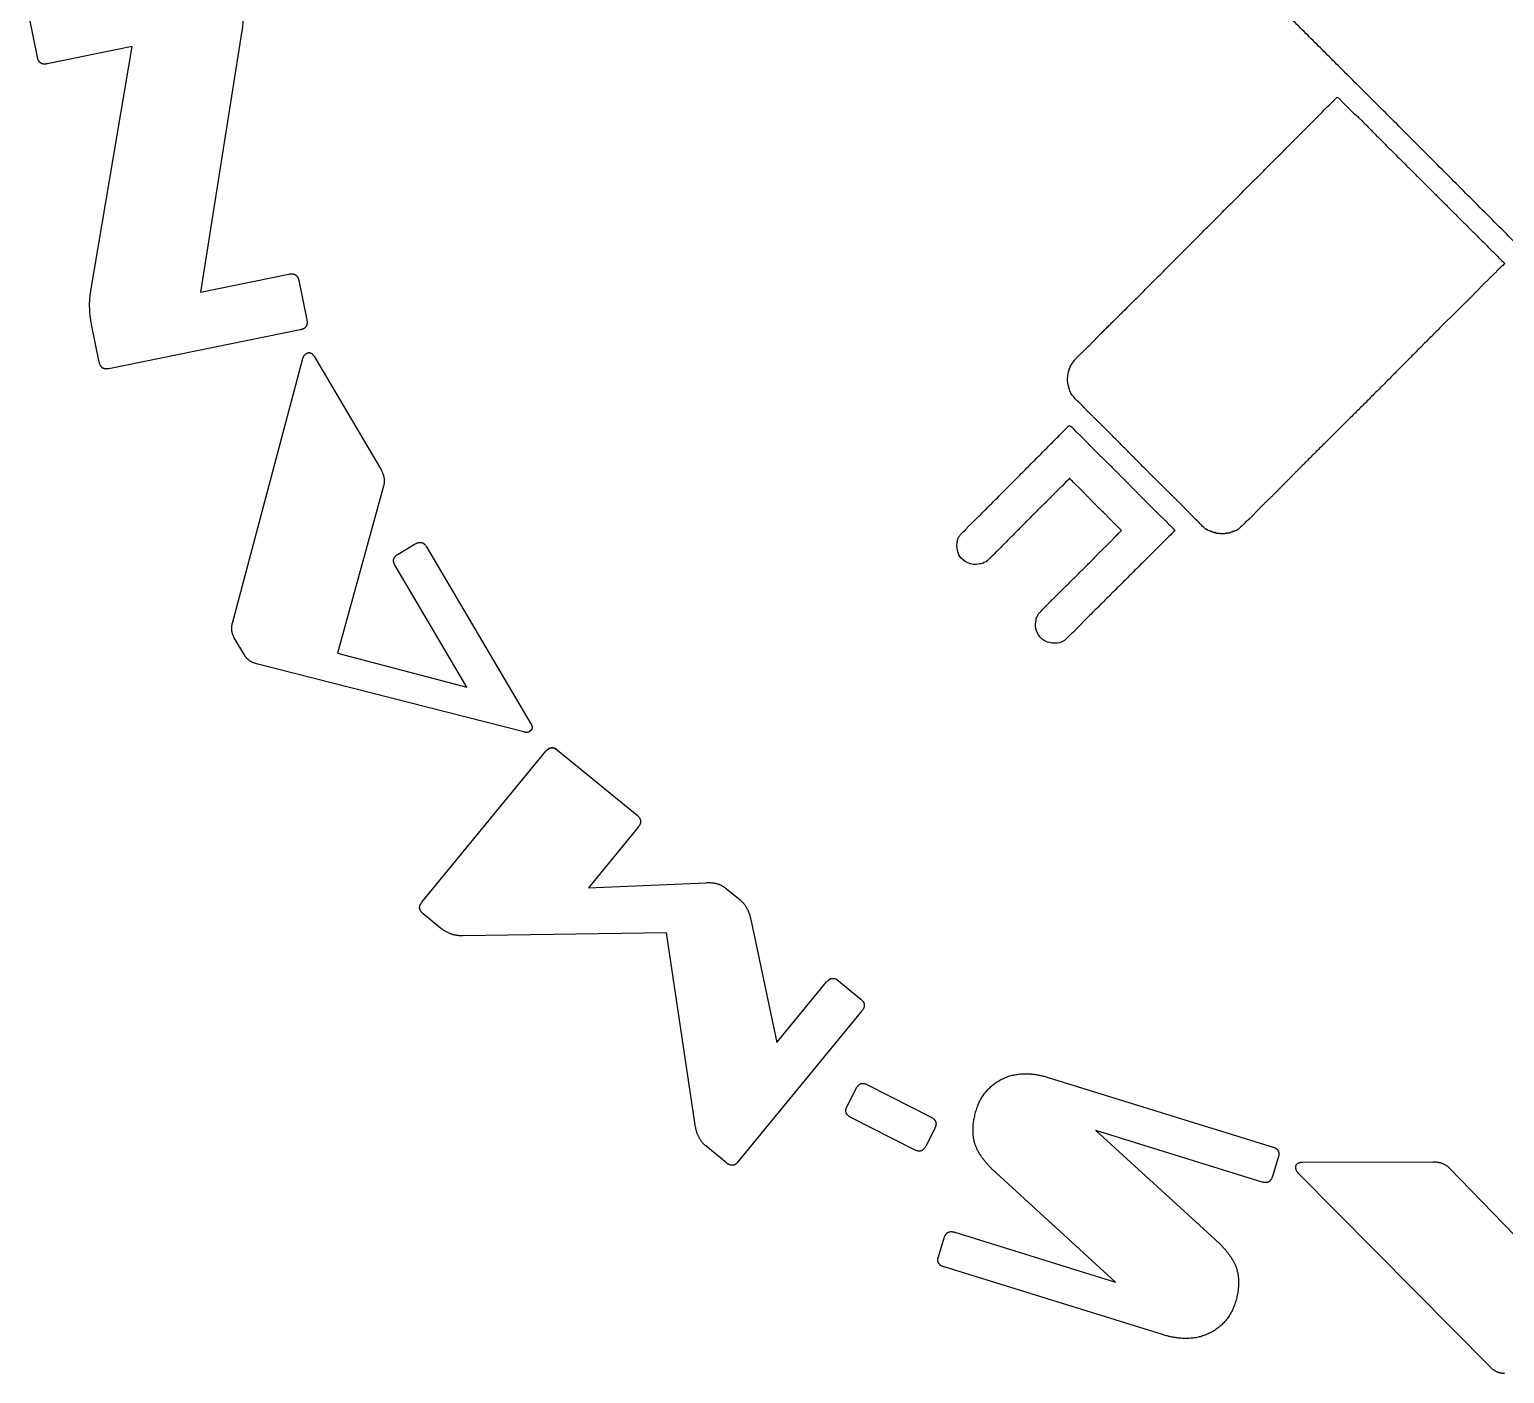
# Model space of a CAD drawing. Header units: millimetres. Extents: x -46.9 to 47.1, y -46.7 to 46.7.
# Drawn here: x -46.87 to -0.21, y -46.7 to -4.21 of the extents above; entities that cross this region are included whole.
import ezdxf

# ---------------------------------------------------------------- set-up
doc = ezdxf.new("R2010")
doc.units = ezdxf.units.MM
doc.layers.get('0').update_dxf_attribs({"linetype": 'CONTINUOUS'})

msp = doc.modelspace()

# ---------------------------------------------------------------- linework, layer by layer
for p, q in [((-46.619, -5.086), (-46.871, -3.844)), ((-40.152, -4.255), (-41.465, -12.511)), ((-43.621, -4.748), (-46.316, -5.295)), ((-44.931, -12.472), (-43.621, -4.748)), ((-5.379, -6.459), (-5.113, -6.725)), ((-0.211, -11.612), (-0.225, -11.612)), ((-0.211, -11.598), (-0.211, -11.612)), ((-41.465, -12.511), (-38.663, -11.942)), ((-38.35, -12.149), (-38.098, -13.392)), ((-44.665, -14.723), (-44.905, -13.539)), ((-38.305, -13.704), (-44.361, -14.933)), ((-40.451, -22.974), (-38.225, -14.61)), ((-37.854, -14.562), (-35.761, -18.106)), ((-13.977, -14.931), (-13.963, -14.931)), ((-13.977, -14.973), (-13.977, -14.931)), ((-13.963, -14.903), (-13.949, -14.903)), ((-13.963, -14.931), (-13.963, -14.903)), ((-13.949, -14.861), (-13.935, -14.861)), ((-13.949, -14.903), (-13.949, -14.861)), ((-13.935, -14.861), (-13.935, -14.833)), ((-13.935, -14.833), (-13.921, -14.833)), ((-13.921, -14.833), (-13.921, -14.805)), ((-13.893, -14.791), (-13.893, -14.763)), ((-13.865, -14.749), (-13.865, -14.721)), ((-13.823, -14.693), (-13.823, -14.665)), ((-13.991, -15.547), (-13.991, -15.505)), ((-13.977, -15.547), (-13.991, -15.547)), ((-35.671, -18.646), (-37.13, -23.923)), ((-13.963, -18.404), (-13.977, -18.404)), ((-13.977, -18.404), (-13.977, -18.418)), ((-13.613, -18.754), (-13.851, -18.516)), ((-12.493, -19.875), (-12.507, -19.875)), ((-9.636, -20.001), (-9.664, -20.001)), ((-9.594, -20.029), (-9.622, -20.029)), ((-9.594, -20.043), (-9.594, -20.029)), ((-8.74, -20.057), (-8.74, -20.071)), ((-8.712, -20.057), (-8.74, -20.057)), ((-8.712, -20.043), (-8.712, -20.057)), ((-8.684, -20.043), (-8.712, -20.043)), ((-35.213, -20.794), (-34.671, -20.474)), ((-9.51, -20.085), (-9.51, -20.071)), ((-9.468, -20.085), (-9.51, -20.085)), ((-9.468, -20.099), (-9.468, -20.085)), ((-9.426, -20.099), (-9.468, -20.099)), ((-9.426, -20.113), (-9.426, -20.099)), ((-9.384, -20.113), (-9.426, -20.113)), ((-9.384, -20.127), (-9.384, -20.113)), ((-9.328, -20.127), (-9.384, -20.127)), ((-9.328, -20.141), (-9.328, -20.127)), ((-9.216, -20.141), (-9.328, -20.141)), ((-9.216, -20.155), (-9.216, -20.141)), ((-9.062, -20.155), (-9.216, -20.155)), ((-9.062, -20.141), (-9.062, -20.155)), ((-8.894, -20.113), (-8.894, -20.127)), ((-8.81, -20.085), (-8.81, -20.099)), ((-8.782, -20.085), (-8.81, -20.085)), ((-8.74, -20.071), (-8.782, -20.071)), ((-8.782, -20.071), (-8.782, -20.085)), ((-34.308, -20.568), (-31.007, -26.16)), ((-33.039, -24.998), (-35.306, -21.157)), ((-16.722, -21.079), (-16.722, -21.093)), ((-16.694, -21.079), (-16.722, -21.079)), ((-16.694, -21.065), (-16.694, -21.079)), ((-15.014, -22.802), (-15, -22.802)), ((-15, -22.774), (-14.986, -22.774)), ((-15, -22.802), (-15, -22.774)), ((-40.062, -24), (-40.392, -23.441)), ((-31.231, -26.418), (-39.692, -24.26)), ((-37.13, -23.923), (-33.039, -24.998)), ((-34.458, -31.802), (-30.537, -27.026)), ((-30.163, -26.989), (-27.65, -29.053)), ((-27.613, -29.426), (-29.191, -31.347)), ((-29.191, -31.347), (-25.472, -31.184)), ((-24.833, -31.366), (-24.393, -31.727)), ((-33.868, -32.616), (-34.415, -32.167)), ((-24.053, -32.35), (-23.231, -36.241)), ((-26.72, -32.766), (-33.167, -32.862)), ((-25.802, -38.909), (-26.72, -32.766)), ((-23.231, -36.241), (-21.653, -34.32)), ((-21.28, -34.283), (-20.574, -34.863)), ((-20.537, -35.237), (-24.459, -40.012)), ((-21.006, -38.249), (-20.721, -37.688)), ((-20.364, -37.572), (-18.35, -38.596)), ((-14.617, -37.348), (-7.532, -39.541)), ((-18.875, -39.63), (-20.889, -38.605)), ((-18.234, -38.953), (-18.519, -39.514)), ((-7.875, -40.649), (-13.14, -39.019)), ((-13.14, -39.019), (-9.362, -42.461)), ((-24.826, -40.041), (-25.479, -39.505)), ((-7.366, -39.87), (-7.552, -40.471)), ((-6.586, -40.02), (-2.47, -40.008)), ((-12.514, -43.809), (-16.283, -40.37)), ((-0.643, -46.515), (-6.732, -40.364)), ((-1.958, -40.202), (1.855, -44.131)), ((-18.119, -43.01), (-17.933, -42.409)), ((-17.601, -42.234), (-12.514, -43.809)), ((-11.034, -45.471), (-17.941, -43.332))]:
    msp.add_line(p, q)
for points, degree in [([(-40.17, -3.176), (-40.067, -3.687), (-40.152, -4.255)], 2), ([(-3.922, -6.893), (-5.75, -5.072), (-7.577, -3.252)], 2), ([(-46.316, -5.295), (-46.567, -5.346), (-46.619, -5.086)], 2), ([(-12.143, -12.999), (-8.824, -9.673), (-5.505, -6.346)], 2), ([(-5.505, -6.346), (-5.442, -6.363), (-5.418, -6.419), (-5.379, -6.459)], 3), ([(-5.113, -6.725), (-5.028, -6.809), (-4.945, -6.892), (-4.847, -6.963)], 3), ([(-4.847, -6.963), (-4.489, -7.327), (-4.132, -7.691)], 2), ([(5.741, -16.57), (0.91, -11.732), (-3.922, -6.893)], 2), ([(-4.132, -7.691), (-2.172, -9.644), (-0.211, -11.598)], 2), ([(-0.225, -11.612), (-0.27, -11.69), (-0.359, -11.746), (-0.421, -11.808)], 3), ([(-38.663, -11.942), (-38.403, -11.89), (-38.35, -12.149)], 2), ([(-0.477, -11.878), (-0.659, -12.053), (-0.841, -12.228)], 2), ([(-0.421, -11.808), (-0.44, -11.832), (-0.459, -11.855), (-0.477, -11.878)], 3), ([(-44.905, -13.539), (-45.02, -12.971), (-44.931, -12.472)], 2), ([(-1.177, -12.578), (-1.688, -13.083), (-2.2, -13.587)], 2), ([(-0.841, -12.228), (-1.009, -12.403), (-1.177, -12.578)], 2), ([(-13.025, -13.867), (-12.584, -13.433), (-12.143, -12.999)], 2), ([(-38.098, -13.392), (-38.046, -13.651), (-38.305, -13.704)], 2), ([(-13.319, -14.175), (-13.172, -14.021), (-13.025, -13.867)], 2), ([(-2.2, -13.587), (-3.271, -14.665), (-4.342, -15.743)], 2), ([(-38.225, -14.61), (-38.197, -14.502), (-38.104, -14.447)], 2), ([(-38.104, -14.447), (-37.969, -14.367), (-37.854, -14.562)], 2), ([(-13.823, -14.665), (-13.571, -14.42), (-13.319, -14.175)], 2), ([(-44.361, -14.933), (-44.612, -14.983), (-44.665, -14.723)], 2), ([(-13.921, -14.805), (-13.912, -14.8), (-13.903, -14.796), (-13.893, -14.791)], 3), ([(-13.893, -14.763), (-13.884, -14.758), (-13.875, -14.754), (-13.865, -14.749)], 3), ([(-13.865, -14.721), (-13.851, -14.712), (-13.837, -14.702), (-13.823, -14.693)], 3), ([(-13.991, -15.505), (-14.053, -15.341), (-14.038, -15.126), (-13.977, -14.973)], 3), ([(-13.963, -15.631), (-13.968, -15.603), (-13.973, -15.575), (-13.977, -15.547)], 3), ([(-13.571, -16.093), (-13.712, -15.952), (-13.878, -15.827), (-13.963, -15.631)], 3), ([(-4.342, -15.743), (-5.463, -16.857), (-6.583, -17.97)], 2), ([(-13.403, -16.276), (-13.487, -16.185), (-13.571, -16.093)], 2), ([(-12.871, -16.794), (-13.137, -16.535), (-13.403, -16.276)], 2), ([(-16.834, -19.595), (-15.406, -18.159), (-13.977, -16.724)], 2), ([(-13.977, -16.724), (-13.905, -16.743), (-13.793, -16.894), (-13.739, -16.948)], 3), ([(-11.471, -18.208), (-12.171, -17.501), (-12.871, -16.794)], 2), ([(-13.739, -16.948), (-13.711, -16.971), (-13.683, -16.994), (-13.655, -17.018)], 3), ([(-13.655, -17.018), (-13.424, -17.256), (-13.193, -17.494)], 2), ([(-13.193, -17.494), (-12.843, -17.837), (-12.493, -18.18)], 2), ([(-35.761, -18.106), (-35.601, -18.377), (-35.671, -18.646)], 2), ([(-12.493, -18.18), (-11.919, -18.761), (-11.345, -19.343)], 2), ([(-6.583, -17.97), (-7.052, -18.446), (-7.521, -18.922)], 2), ([(-14.201, -18.642), (-14.225, -18.661), (-14.248, -18.68), (-14.271, -18.698)], 3), ([(-13.977, -18.418), (-14.055, -18.464), (-14.136, -18.577), (-14.201, -18.642)], 3), ([(-13.851, -18.516), (-13.889, -18.479), (-13.936, -18.452), (-13.963, -18.404)], 3), ([(-10.392, -19.272), (-10.931, -18.74), (-11.471, -18.208)], 2), ([(-14.271, -18.698), (-14.488, -18.922), (-14.706, -19.146)], 2), ([(-13.053, -19.328), (-13.333, -19.041), (-13.613, -18.754)], 2), ([(-7.521, -18.922), (-7.731, -19.126), (-7.941, -19.328)], 2), ([(-17.184, -19.931), (-17.009, -19.763), (-16.834, -19.595)], 2), ([(-14.916, -19.343), (-15.623, -20.057), (-16.33, -20.771)], 2), ([(-14.706, -19.146), (-14.811, -19.245), (-14.916, -19.343)], 2), ([(-12.871, -19.497), (-12.962, -19.413), (-13.053, -19.328)], 2), ([(-12.507, -19.875), (-12.689, -19.686), (-12.871, -19.497)], 2), ([(-11.345, -19.343), (-11.12, -19.56), (-10.896, -19.777)], 2), ([(-10, -19.679), (-10.196, -19.475), (-10.392, -19.272)], 2), ([(-7.941, -19.328), (-8.103, -19.497), (-8.264, -19.665)], 2), ([(-17.492, -20.295), (-17.44, -20.175), (-17.341, -20.101), (-17.254, -20.015)], 3), ([(-17.254, -20.015), (-17.231, -19.987), (-17.208, -19.959), (-17.184, -19.931)], 3), ([(-10.644, -20.057), (-12.08, -21.485), (-13.515, -22.914)], 2), ([(-12.325, -20.043), (-12.393, -20.003), (-12.439, -19.929), (-12.493, -19.875)], 3), ([(-12.395, -20.113), (-12.37, -20.088), (-12.344, -20.075), (-12.325, -20.043)], 3), ([(-10.896, -19.777), (-10.878, -19.8), (-10.859, -19.823), (-10.84, -19.847)], 3), ([(-10.84, -19.847), (-10.79, -19.897), (-10.663, -19.987), (-10.644, -20.057)], 3), ([(-9.902, -19.763), (-9.951, -19.721), (-10, -19.679)], 2), ([(-9.664, -20.001), (-9.754, -19.938), (-9.825, -19.84), (-9.902, -19.763)], 3), ([(-9.622, -20.029), (-9.627, -20.019), (-9.631, -20.01), (-9.636, -20.001)], 3), ([(-9.51, -20.071), (-9.538, -20.061), (-9.566, -20.052), (-9.594, -20.043)], 3), ([(-8.376, -19.763), (-8.473, -19.86), (-8.564, -19.968), (-8.684, -20.043)], 3), ([(-8.264, -19.665), (-8.32, -19.714), (-8.376, -19.763)], 2), ([(-34.671, -20.474), (-34.443, -20.34), (-34.308, -20.568)], 2), ([(-17.436, -20.869), (-17.527, -20.739), (-17.572, -20.475), (-17.492, -20.295)], 3), ([(-13.067, -20.785), (-12.843, -20.568), (-12.619, -20.351)], 2), ([(-12.619, -20.351), (-12.6, -20.327), (-12.582, -20.304), (-12.563, -20.281)], 3), ([(-12.563, -20.281), (-12.479, -20.197), (-12.395, -20.113)], 2), ([(-8.894, -20.127), (-8.978, -20.134), (-9.062, -20.141)], 2), ([(-8.81, -20.099), (-8.838, -20.103), (-8.866, -20.108), (-8.894, -20.113)], 3), ([(-35.306, -21.157), (-35.441, -20.929), (-35.213, -20.794)], 2), ([(-16.82, -21.107), (-17.083, -21.19), (-17.342, -21.006), (-17.436, -20.869)], 3), ([(-16.33, -20.771), (-16.47, -20.904), (-16.61, -21.037)], 2), ([(-13.277, -21.009), (-13.172, -20.897), (-13.067, -20.785)], 2), ([(-16.722, -21.093), (-16.755, -21.098), (-16.788, -21.102), (-16.82, -21.107)], 3), ([(-16.61, -21.037), (-16.638, -21.046), (-16.666, -21.056), (-16.694, -21.065)], 3), ([(-14.692, -22.409), (-13.984, -21.709), (-13.277, -21.009)], 2), ([(-15.028, -22.9), (-15.023, -22.867), (-15.018, -22.834), (-15.014, -22.802)], 3), ([(-14.986, -22.774), (-14.976, -22.746), (-14.967, -22.718), (-14.958, -22.69)], 3), ([(-14.958, -22.69), (-14.825, -22.549), (-14.692, -22.409)], 2), ([(-40.392, -23.441), (-40.517, -23.23), (-40.451, -22.974)], 2), ([(-14.79, -23.516), (-14.925, -23.422), (-15.111, -23.161), (-15.028, -22.9)], 3), ([(-13.837, -23.25), (-13.886, -23.292), (-13.935, -23.334)], 2), ([(-13.515, -22.914), (-13.676, -23.082), (-13.837, -23.25)], 2), ([(-14.215, -23.572), (-14.394, -23.65), (-14.66, -23.606), (-14.79, -23.516)], 3), ([(-13.935, -23.334), (-14.021, -23.42), (-14.096, -23.519), (-14.215, -23.572)], 3), ([(-39.692, -24.26), (-39.948, -24.194), (-40.062, -24)], 2), ([(-31.055, -26.406), (-31.132, -26.451), (-31.231, -26.418)], 2), ([(-31.007, -26.16), (-30.912, -26.321), (-31.055, -26.406)], 2), ([(-30.537, -27.026), (-30.368, -26.821), (-30.163, -26.989)], 2), ([(-27.65, -29.053), (-27.445, -29.221), (-27.613, -29.426)], 2), ([(-25.472, -31.184), (-25.091, -31.154), (-24.833, -31.366)], 2), ([(-24.393, -31.727), (-24.135, -31.939), (-24.053, -32.35)], 2), ([(-34.415, -32.167), (-34.62, -31.999), (-34.458, -31.802)], 2), ([(-33.167, -32.862), (-33.557, -32.872), (-33.868, -32.616)], 2), ([(-21.653, -34.32), (-21.485, -34.115), (-21.28, -34.283)], 2), ([(-20.574, -34.863), (-20.369, -35.032), (-20.537, -35.237)], 2), ([(-16.096, -37.389), (-15.481, -37.08), (-14.617, -37.348)], 2), ([(-20.721, -37.688), (-20.6, -37.452), (-20.364, -37.572)], 2), ([(-16.917, -38.364), (-16.71, -37.697), (-16.096, -37.389)], 2), ([(-20.889, -38.605), (-21.126, -38.485), (-21.006, -38.249)], 2), ([(-18.35, -38.596), (-18.114, -38.717), (-18.234, -38.953)], 2), ([(-16.977, -39.389), (-17.094, -38.936), (-16.917, -38.364)], 2), ([(-25.479, -39.505), (-25.729, -39.299), (-25.802, -38.909)], 2), ([(-18.519, -39.514), (-18.639, -39.75), (-18.875, -39.63)], 2), ([(-16.283, -40.37), (-16.86, -39.841), (-16.977, -39.389)], 2), ([(-7.532, -39.541), (-7.288, -39.617), (-7.366, -39.87)], 2), ([(-24.459, -40.012), (-24.621, -40.21), (-24.826, -40.041)], 2), ([(-6.811, -40.178), (-6.812, -40.02), (-6.586, -40.02)], 2), ([(-2.47, -40.008), (-2.155, -40.007), (-1.958, -40.202)], 2), ([(-7.552, -40.471), (-7.631, -40.724), (-7.875, -40.649)], 2), ([(-6.732, -40.364), (-6.811, -40.286), (-6.811, -40.178)], 2), ([(-17.933, -42.409), (-17.854, -42.156), (-17.601, -42.234)], 2), ([(-9.362, -42.461), (-8.785, -42.989), (-8.668, -43.442)], 2), ([(-17.941, -43.332), (-18.194, -43.254), (-18.119, -43.01)], 2), ([(-8.668, -43.442), (-8.551, -43.895), (-8.725, -44.458)], 2), ([(-8.725, -44.458), (-8.931, -45.124), (-9.551, -45.431)], 2), ([(-9.551, -45.431), (-10.17, -45.738), (-11.034, -45.471)], 2), ([(-0.21, -46.701), (-0.455, -46.702), (-0.643, -46.515)], 2)]:
    msp.add_open_spline(points, degree=degree)
for points, knots in [([(-31.007, -26.16), (-30.984, -26.21), (-30.94, -26.305), (-31.018, -26.373), (-31.055, -26.406)], [0, 0, 0, 0, 0.01460863, 0.02797526, 0.02797526, 0.02797526, 0.02797526]), ([(-30.537, -27.026), (-30.479, -26.973), (-30.364, -26.868), (-30.23, -26.949), (-30.163, -26.989)], [0, 0, 0, 0, 0.02096981, 0.04193955, 0.04193955, 0.04193955, 0.04193955])]:
    msp.add_open_spline(points, degree=3, knots=knots)

doc.saveas('drawing.dxf')
